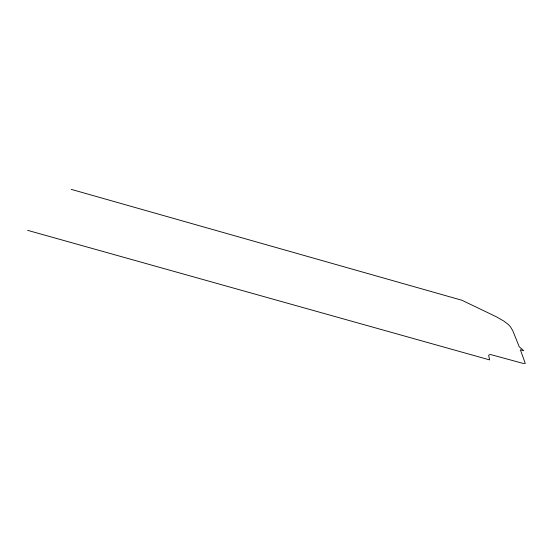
<?xml version="1.0" encoding="UTF-8"?>
<svg xmlns="http://www.w3.org/2000/svg" width="553" height="553" viewBox="0 0 553 553"><rect width="100%" height="100%" fill="white"/><g stroke="black" fill="none" stroke-linecap="round" stroke-linejoin="round"><path stroke-width="0.83" d="M27.65 230.345L489.605 359.899L488.672 355.351L489.336 354.667L490.919 354.632L522.958 363.356L525.295 363.411L520.38 349.786L523.739 350.733L519.219 346.772L512.811 330.77L510.488 326.851L508.401 324.535L503.672 320.961L496.089 316.655L461.893 300.251L71.157 189.34"/></g></svg>
